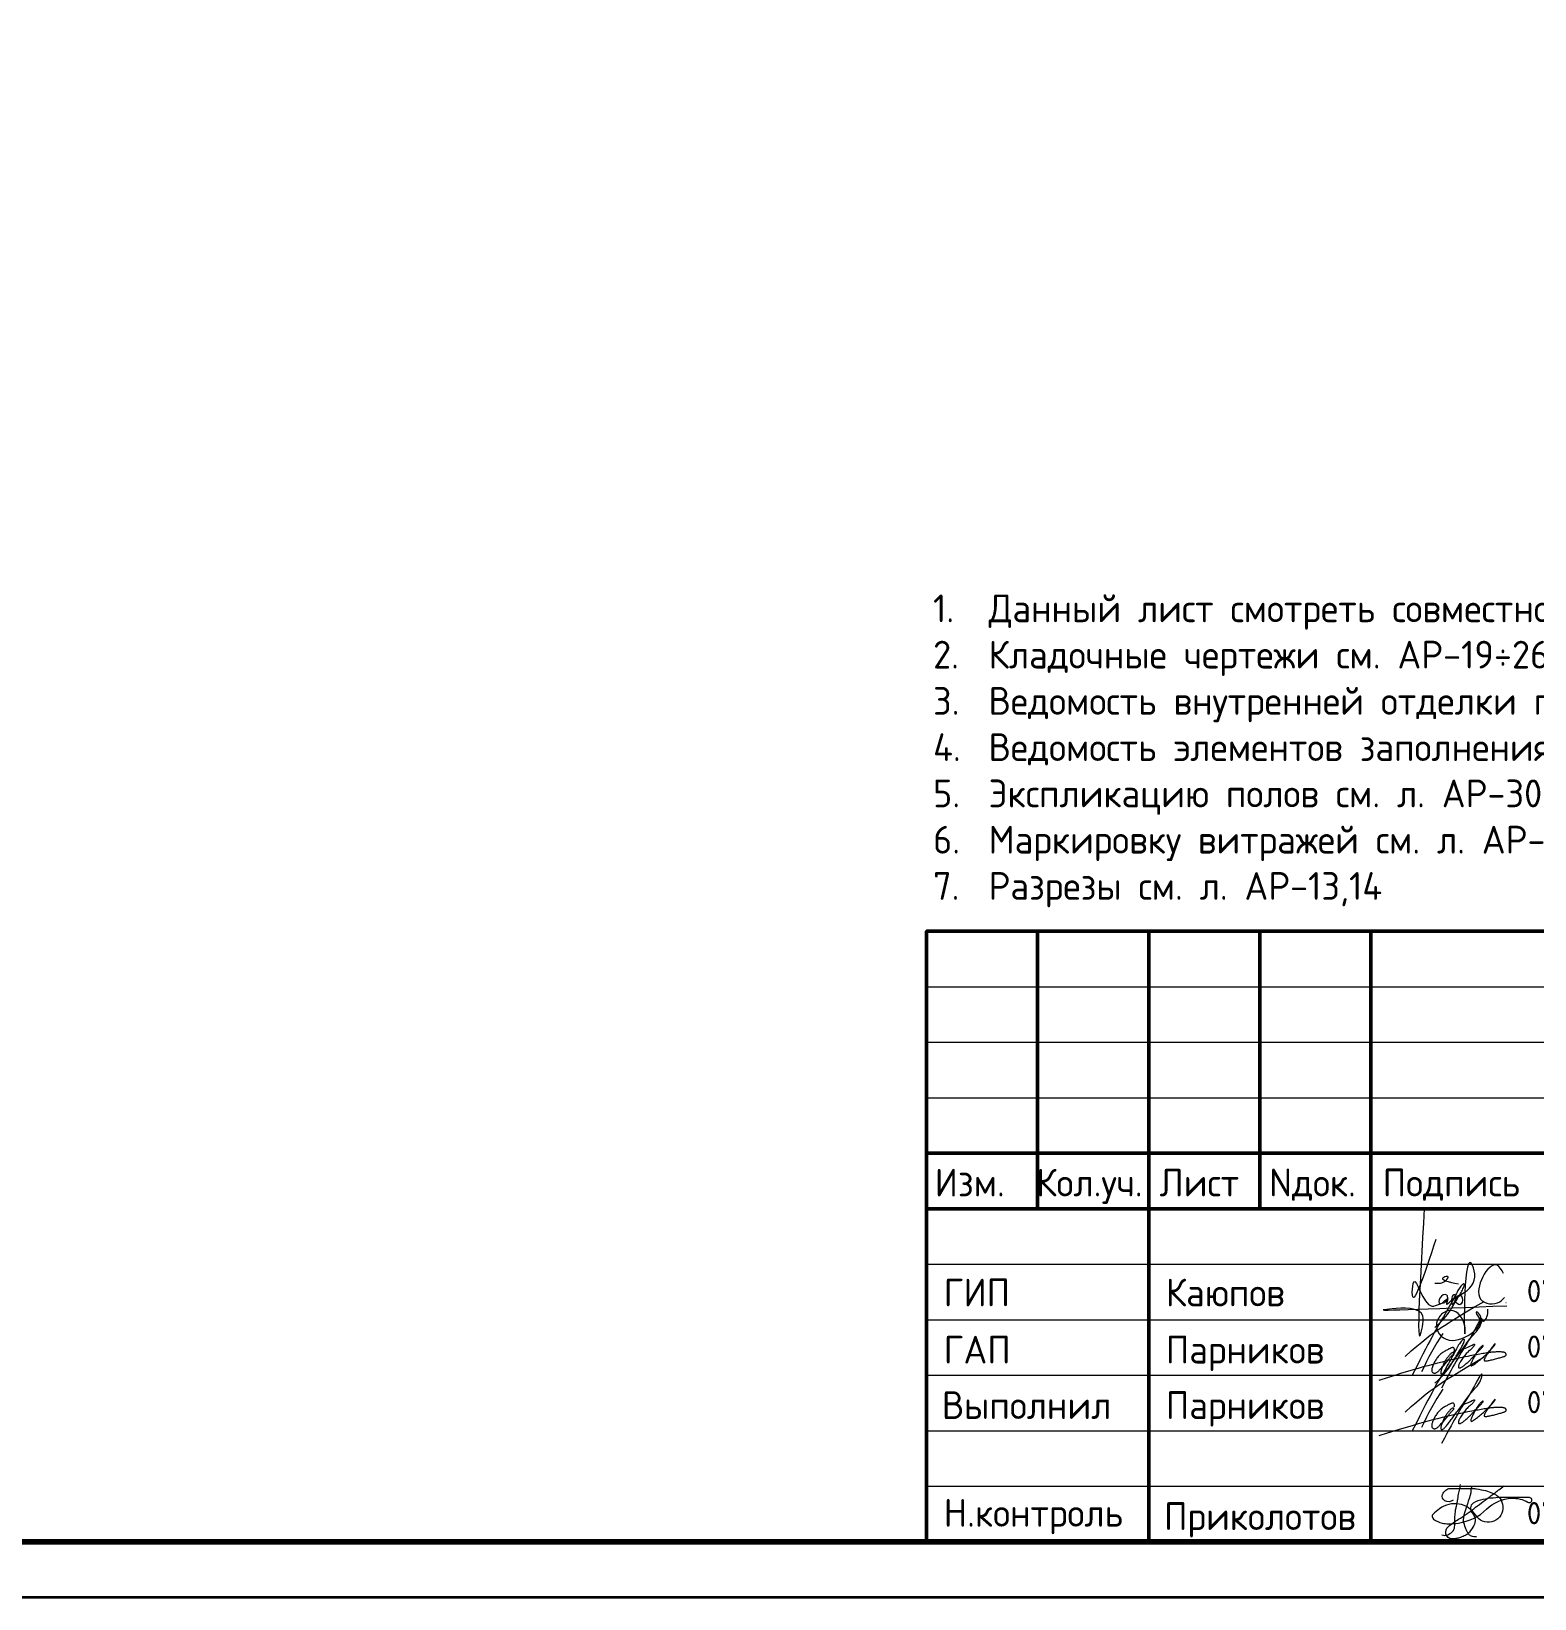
# Model space of a CAD drawing. Header units: millimetres. Extents: x -6427 to 93283, y -13 to 42012.
# Drawn here: x 32338 to 45875, y -13 to 14106 of the extents above; entities that cross this region are included whole.
import ezdxf

# ---------------------------------------------------------------- set-up
doc = ezdxf.new("R2010")
doc.units = ezdxf.units.MM
doc.layers.add('Layout frame', color=96, linetype='Continuous')
doc.layers.add('АР_Текст', color=7, linetype='Continuous')
doc.layers.add('АР_Подписи', color=152, linetype='Continuous', lineweight=20, true_color=0x1673b6)
doc.layers.add('АР_Штамп', color=7, linetype='Continuous', lineweight=25)
doc.styles.add('Common_I', font='', dxfattribs={"height": 250})
doc.styles.add('GOST Common', font='', dxfattribs={"height": 350})
doc.styles.add('GOST Common_I', font='', dxfattribs={"height": 250})
doc.styles.get('Common_I').set_extended_font_data('GOST Common')
doc.styles.get('GOST Common').set_extended_font_data('GOST Common')
doc.styles.get('GOST Common_I').set_extended_font_data('GOST Common')

# ---------------------------------------------------------------- blocks, each defined once
blk = doc.blocks.new('*U25')
for points, const_width in [([(-594, 0), (0, 0), (0, 420), (-594, 420)], 0.25), ([(-574, 5), (-5, 5), (-5, 415), (-574, 415)], 0.5)]:
    blk.add_lwpolyline(points, close=True, dxfattribs=dict(const_width=const_width))
blk = doc.blocks.new('штамп надпись')
at = {"layer": 'АР_Подписи'}
blk.add_line((109184, 6273), (109183, 6273), dxfattribs=at)
for points in [[(108542, 6049), (108575, 6079), (108602, 6105), (108624, 6128), (108642, 6149), (108656, 6167), (108668, 6183), (108677, 6197), (108686, 6210), (108693, 6222), (108700, 6233), (108706, 6243), (108712, 6252), (108717, 6262), (108723, 6271), (108729, 6280), (108735, 6290), (108741, 6300), (108747, 6311), (108754, 6322), (108760, 6333), (108767, 6344), (108773, 6355), (108779, 6366), (108785, 6377), (108791, 6387), (108796, 6397), (108800, 6406), (108804, 6415), (108806, 6422), (108808, 6429), (108809, 6434), (108809, 6438), (108808, 6441), (108805, 6442), (108802, 6442), (108798, 6440), (108793, 6437), (108788, 6433), (108782, 6427), (108776, 6421), (108770, 6412), (108764, 6403), (108757, 6393), (108751, 6382), (108744, 6369), (108737, 6356), (108729, 6342), (108721, 6327), (108713, 6312), (108705, 6296), (108696, 6279), (108686, 6262), (108676, 6244), (108666, 6226), (108655, 6207), (108644, 6187), (108632, 6166), (108620, 6145), (108607, 6123), (108593, 6100), (108579, 6076), (108565, 6050), (108550, 6023), (108534, 5995), (108518, 5965), (108500, 5932), (108481, 5896), (108459, 5855), (108435, 5808), (108407, 5754), (108376, 5692), (108339, 5620)], [(108275, 5788), (108330, 5838), (108380, 5881), (108425, 5918), (108465, 5951), (108502, 5979), (108537, 6004), (108569, 6027), (108600, 6048), (108631, 6068), (108663, 6089), (108698, 6111), (108738, 6136), (108785, 6165), (108841, 6198), (108907, 6238), (108986, 6284)], [(108718, 5834), (108719, 5845), (108719, 5854), (108717, 5860), (108715, 5865), (108711, 5867), (108708, 5868), (108704, 5869), (108699, 5868), (108695, 5867), (108690, 5865), (108685, 5863), (108680, 5861), (108675, 5858), (108670, 5856), (108664, 5852), (108657, 5849), (108651, 5845), (108643, 5841), (108636, 5837), (108628, 5832), (108620, 5828), (108613, 5823), (108605, 5817), (108598, 5812), (108591, 5806), (108585, 5800), (108578, 5793), (108573, 5787), (108567, 5780), (108562, 5772), (108557, 5765), (108552, 5757), (108547, 5750), (108542, 5742), (108538, 5734), (108534, 5726), (108530, 5718), (108527, 5710), (108523, 5702), (108521, 5695), (108519, 5687), (108517, 5681), (108516, 5674), (108515, 5668), (108515, 5663), (108516, 5657), (108517, 5653), (108519, 5649), (108522, 5645), (108526, 5643), (108529, 5641), (108534, 5639), (108538, 5638), (108543, 5638), (108548, 5639), (108553, 5641), (108558, 5643), (108563, 5646), (108568, 5650), (108573, 5654), (108578, 5659), (108583, 5665), (108589, 5671), (108595, 5677), (108601, 5684), (108607, 5690), (108613, 5697), (108620, 5704), (108626, 5711), (108633, 5719), (108639, 5726), (108645, 5733), (108651, 5740), (108656, 5747), (108661, 5753), (108666, 5760), (108671, 5766), (108676, 5772), (108680, 5778), (108685, 5784), (108690, 5789), (108695, 5794), (108700, 5799), (108704, 5804), (108708, 5808), (108711, 5811), (108713, 5815), (108715, 5818), (108715, 5820), (108714, 5822), (108713, 5823), (108711, 5824), (108708, 5824), (108704, 5823), (108700, 5822), (108696, 5820), (108692, 5817), (108688, 5814), (108683, 5810), (108679, 5805), (108674, 5800), (108669, 5794), (108665, 5789), (108661, 5783), (108656, 5778), (108652, 5772), (108648, 5766), (108644, 5760), (108640, 5754), (108636, 5747), (108632, 5741), (108628, 5734), (108625, 5727), (108621, 5719), (108617, 5711), (108614, 5703), (108611, 5695), (108608, 5688), (108605, 5680), (108603, 5673), (108601, 5666), (108599, 5660), (108598, 5654), (108597, 5648), (108597, 5644), (108597, 5640), (108598, 5636), (108599, 5633), (108600, 5632), (108603, 5630), (108605, 5630), (108609, 5631), (108612, 5632), (108616, 5634), (108621, 5637), (108626, 5641), (108631, 5646), (108636, 5651), (108642, 5658), (108648, 5664), (108654, 5672), (108660, 5679), (108667, 5687), (108673, 5696), (108679, 5704), (108685, 5712), (108691, 5721), (108698, 5730), (108704, 5739), (108711, 5749), (108718, 5758), (108726, 5768), (108733, 5779), (108742, 5789), (108750, 5800), (108759, 5812), (108768, 5823), (108777, 5835), (108786, 5847), (108795, 5859), (108804, 5872), (108813, 5885), (108822, 5897), (108831, 5910), (108840, 5922), (108849, 5934), (108858, 5946), (108867, 5957), (108876, 5968), (108884, 5978), (108893, 5987), (108901, 5996), (108909, 6005), (108917, 6014), (108924, 6022), (108930, 6031), (108936, 6039), (108942, 6047), (108947, 6056), (108951, 6064), (108955, 6072), (108958, 6080), (108961, 6088), (108963, 6096), (108965, 6103), (108967, 6110), (108967, 6116), (108968, 6121), (108968, 6125), (108967, 6127), (108965, 6128), (108963, 6128), (108960, 6126), (108956, 6122), (108952, 6116), (108947, 6110), (108942, 6102), (108937, 6094), (108932, 6085), (108927, 6076), (108922, 6067), (108917, 6058), (108912, 6048), (108906, 6037), (108900, 6024), (108892, 6010), (108883, 5994), (108872, 5975), (108860, 5954), (108845, 5931), (108830, 5906), (108814, 5879), (108798, 5852), (108781, 5825), (108765, 5798), (108750, 5771), (108735, 5746), (108720, 5720), (108706, 5694), (108690, 5665), (108672, 5633), (108652, 5596), (108629, 5553), (108602, 5503)], [(108542, 5549), (108575, 5579), (108602, 5605), (108624, 5628), (108642, 5649), (108656, 5667), (108668, 5683), (108677, 5697), (108686, 5710), (108693, 5722), (108700, 5733), (108706, 5743), (108712, 5752), (108717, 5762), (108723, 5771), (108729, 5780), (108735, 5790), (108741, 5800), (108747, 5811), (108754, 5822), (108760, 5833), (108767, 5844), (108773, 5855), (108779, 5866), (108785, 5877), (108791, 5887), (108796, 5897), (108800, 5906), (108804, 5915), (108806, 5922), (108808, 5929), (108809, 5934), (108809, 5938), (108808, 5941), (108805, 5942), (108802, 5942), (108798, 5940), (108793, 5937), (108788, 5933), (108782, 5927), (108776, 5921), (108770, 5912), (108764, 5903), (108757, 5893), (108751, 5882), (108744, 5869), (108737, 5856), (108729, 5842), (108721, 5827), (108713, 5812), (108705, 5796), (108696, 5779), (108686, 5762), (108676, 5744), (108666, 5726), (108655, 5707), (108644, 5687), (108632, 5666), (108620, 5645), (108607, 5623), (108593, 5600), (108579, 5576), (108565, 5550), (108550, 5523), (108534, 5495), (108518, 5465), (108500, 5432), (108481, 5396), (108459, 5355), (108435, 5308), (108407, 5254), (108376, 5192), (108339, 5120)], [(108615, 5994), (108587, 5952), (108561, 5910), (108536, 5869), (108512, 5827), (108490, 5785), (108467, 5742), (108445, 5696), (108423, 5649)], [(108790, 5851), (108820, 5864), (108845, 5875), (108864, 5884), (108878, 5891), (108888, 5895), (108895, 5898), (108899, 5899), (108901, 5898), (108901, 5896), (108901, 5893), (108899, 5890), (108896, 5885), (108893, 5880), (108889, 5874), (108884, 5869), (108879, 5863), (108873, 5857), (108867, 5852), (108860, 5846), (108854, 5841), (108847, 5835), (108840, 5828), (108833, 5821), (108826, 5814), (108819, 5806), (108812, 5797), (108805, 5788), (108798, 5778), (108792, 5769), (108786, 5760), (108780, 5751), (108775, 5742), (108770, 5734), (108766, 5727), (108763, 5721), (108760, 5715), (108758, 5709), (108756, 5705), (108755, 5700), (108755, 5696), (108755, 5693), (108756, 5690), (108757, 5688), (108759, 5686), (108762, 5685), (108765, 5685), (108769, 5685), (108773, 5686), (108778, 5688), (108783, 5691), (108789, 5694), (108794, 5698), (108800, 5703), (108807, 5708), (108813, 5713), (108820, 5718), (108826, 5724), (108833, 5730), (108839, 5735), (108845, 5741), (108851, 5747), (108857, 5753), (108863, 5758), (108868, 5764), (108873, 5769), (108878, 5775), (108883, 5780), (108888, 5785), (108893, 5791), (108898, 5797), (108904, 5803), (108910, 5810), (108917, 5817), (108925, 5825), (108933, 5832), (108940, 5840), (108948, 5848), (108955, 5855), (108962, 5862), (108967, 5868), (108972, 5873), (108975, 5877), (108977, 5881), (108978, 5883), (108979, 5885), (108978, 5886), (108977, 5887), (108975, 5886), (108973, 5885), (108969, 5883), (108966, 5880), (108962, 5877), (108957, 5873), (108952, 5868), (108947, 5863), (108942, 5857), (108937, 5850), (108932, 5843), (108927, 5836), (108922, 5828), (108917, 5819), (108912, 5811), (108907, 5803), (108902, 5794), (108898, 5786), (108893, 5778), (108889, 5770), (108885, 5762), (108882, 5755), (108878, 5748), (108875, 5741), (108873, 5734), (108870, 5727), (108868, 5721), (108867, 5716), (108867, 5711), (108867, 5708), (108869, 5705), (108871, 5704), (108875, 5705), (108879, 5706), (108885, 5710), (108892, 5714), (108900, 5720), (108909, 5726), (108917, 5733), (108926, 5740), (108935, 5748), (108944, 5755), (108953, 5762), (108962, 5770), (108971, 5777), (108980, 5785), (108989, 5793), (108998, 5801), (109007, 5810), (109016, 5819), (109026, 5828), (109035, 5838), (109044, 5847), (109053, 5857), (109061, 5865), (109068, 5874), (109074, 5881), (109079, 5888), (109082, 5893), (109085, 5898), (109086, 5901), (109087, 5904), (109086, 5904), (109085, 5904), (109082, 5902), (109079, 5898), (109075, 5893), (109070, 5886), (109064, 5879), (109058, 5871), (109052, 5863), (109046, 5854), (109040, 5846), (109034, 5837), (109029, 5829), (109023, 5821), (109018, 5813), (109014, 5806), (109009, 5799), (109005, 5793), (109002, 5788), (108999, 5783), (108996, 5778), (108994, 5775), (108992, 5771), (108991, 5768), (108990, 5765), (108989, 5763), (108988, 5761), (108988, 5758), (108987, 5756), (108988, 5754), (108988, 5752), (108990, 5751), (108991, 5750), (108994, 5749), (108997, 5748), (109001, 5748), (109006, 5748), (109012, 5749), (109018, 5750), (109025, 5751), (109033, 5753), (109041, 5755), (109050, 5757), (109060, 5759), (109070, 5761), (109080, 5764), (109090, 5767), (109101, 5769), (109111, 5772), (109120, 5775), (109129, 5777), (109138, 5779), (109145, 5782), (109152, 5784), (109159, 5786), (109164, 5788), (109169, 5789), (109173, 5791), (109177, 5793), (109180, 5795), (109182, 5796), (109183, 5798), (109184, 5800), (109185, 5802), (109185, 5804), (109185, 5805), (109185, 5807), (109185, 5809), (109184, 5811), (109183, 5813), (109182, 5815), (109181, 5817), (109179, 5819), (109177, 5820), (109175, 5822), (109172, 5823), (109169, 5824), (109166, 5825), (109163, 5826), (109159, 5827), (109154, 5828), (109150, 5828), (109145, 5828), (109139, 5829), (109133, 5829), (109127, 5829), (109120, 5829), (109114, 5829), (109107, 5829), (109101, 5829), (109094, 5829), (109087, 5828), (109081, 5828), (109074, 5828), (109067, 5827), (109060, 5827), (109052, 5826), (109043, 5825), (109034, 5824), (109023, 5822), (109012, 5820), (109000, 5818), (108987, 5816), (108974, 5814), (108961, 5811), (108947, 5809), (108934, 5806), (108921, 5804), (108907, 5802), (108892, 5799), (108876, 5797), (108859, 5793), (108839, 5789), (108816, 5785), (108789, 5779), (108759, 5773), (108726, 5765), (108689, 5757), (108651, 5748), (108610, 5738), (108568, 5728), (108525, 5717), (108481, 5705), (108438, 5694), (108393, 5681), (108346, 5668), (108296, 5653), (108241, 5637), (108181, 5618), (108114, 5597), (108039, 5572)], [(108275, 5288), (108330, 5338), (108380, 5381), (108425, 5418), (108465, 5451), (108502, 5479), (108537, 5504), (108569, 5527), (108600, 5548), (108631, 5568), (108663, 5589), (108698, 5611), (108738, 5636), (108785, 5665), (108841, 5698), (108907, 5738), (108986, 5784)], [(108718, 5334), (108719, 5345), (108719, 5354), (108717, 5360), (108715, 5365), (108711, 5367), (108708, 5368), (108704, 5369), (108699, 5368), (108695, 5367), (108690, 5365), (108685, 5363), (108680, 5361), (108675, 5358), (108670, 5356), (108664, 5352), (108657, 5349), (108651, 5345), (108643, 5341), (108636, 5337), (108628, 5332), (108620, 5328), (108613, 5323), (108605, 5317), (108598, 5312), (108591, 5306), (108585, 5300), (108578, 5293), (108573, 5287), (108567, 5280), (108562, 5272), (108557, 5265), (108552, 5257), (108547, 5250), (108542, 5242), (108538, 5234), (108534, 5226), (108530, 5218), (108527, 5210), (108523, 5202), (108521, 5195), (108519, 5187), (108517, 5181), (108516, 5174), (108515, 5168), (108515, 5163), (108516, 5157), (108517, 5153), (108519, 5149), (108522, 5145), (108526, 5143), (108529, 5141), (108534, 5139), (108538, 5138), (108543, 5138), (108548, 5139), (108553, 5141), (108558, 5143), (108563, 5146), (108568, 5150), (108573, 5154), (108578, 5159), (108583, 5165), (108589, 5171), (108595, 5177), (108601, 5184), (108607, 5190), (108613, 5197), (108620, 5204), (108626, 5211), (108633, 5219), (108639, 5226), (108645, 5233), (108651, 5240), (108656, 5247), (108661, 5253), (108666, 5260), (108671, 5266), (108676, 5272), (108680, 5278), (108685, 5284), (108690, 5289), (108695, 5294), (108700, 5299), (108704, 5304), (108708, 5308), (108711, 5311), (108713, 5315), (108715, 5318), (108715, 5320), (108714, 5322), (108713, 5323), (108711, 5324), (108708, 5324), (108704, 5323), (108700, 5322), (108696, 5320), (108692, 5317), (108688, 5314), (108683, 5310), (108679, 5305), (108674, 5300), (108669, 5294), (108665, 5289), (108661, 5283), (108656, 5278), (108652, 5272), (108648, 5266), (108644, 5260), (108640, 5254), (108636, 5247), (108632, 5241), (108628, 5234), (108625, 5227), (108621, 5219), (108617, 5211), (108614, 5203), (108611, 5195), (108608, 5188), (108605, 5180), (108603, 5173), (108601, 5166), (108599, 5160), (108598, 5154), (108597, 5148), (108597, 5144), (108597, 5140), (108598, 5136), (108599, 5133), (108600, 5132), (108603, 5130), (108605, 5130), (108609, 5131), (108612, 5132), (108616, 5134), (108621, 5137), (108626, 5141), (108631, 5146), (108636, 5151), (108642, 5158), (108648, 5164), (108654, 5172), (108660, 5179), (108667, 5187), (108673, 5196), (108679, 5204), (108685, 5212), (108691, 5221), (108698, 5230), (108704, 5239), (108711, 5249), (108718, 5258), (108726, 5268), (108733, 5279), (108742, 5289), (108750, 5300), (108759, 5312), (108768, 5323), (108777, 5335), (108786, 5347), (108795, 5359), (108804, 5372), (108813, 5385), (108822, 5397), (108831, 5410), (108840, 5422), (108849, 5434), (108858, 5446), (108867, 5457), (108876, 5468), (108884, 5478), (108893, 5487), (108901, 5496), (108909, 5505), (108917, 5514), (108924, 5522), (108930, 5531), (108936, 5539), (108942, 5547), (108947, 5556), (108951, 5564), (108955, 5572), (108958, 5580), (108961, 5588), (108963, 5596), (108965, 5603), (108967, 5610), (108967, 5616), (108968, 5621), (108968, 5625), (108967, 5627), (108965, 5628), (108963, 5628), (108960, 5626), (108956, 5622), (108952, 5616), (108947, 5610), (108942, 5602), (108937, 5594), (108932, 5585), (108927, 5576), (108922, 5567), (108917, 5558), (108912, 5548), (108906, 5537), (108900, 5524), (108892, 5510), (108883, 5494), (108872, 5475), (108860, 5454), (108845, 5431), (108830, 5406), (108814, 5379), (108798, 5352), (108781, 5325), (108765, 5298), (108750, 5271), (108735, 5246), (108720, 5220), (108706, 5194), (108690, 5165), (108672, 5133), (108652, 5096), (108629, 5053), (108602, 5003)], [(108790, 5351), (108820, 5364), (108845, 5375), (108864, 5384), (108878, 5391), (108888, 5395), (108895, 5398), (108899, 5399), (108901, 5398), (108901, 5396), (108901, 5393), (108899, 5390), (108896, 5385), (108893, 5380), (108889, 5374), (108884, 5369), (108879, 5363), (108873, 5357), (108867, 5352), (108860, 5346), (108854, 5341), (108847, 5335), (108840, 5328), (108833, 5321), (108826, 5314), (108819, 5306), (108812, 5297), (108805, 5288), (108798, 5278), (108792, 5269), (108786, 5260), (108780, 5251), (108775, 5242), (108770, 5234), (108766, 5227), (108763, 5221), (108760, 5215), (108758, 5209), (108756, 5205), (108755, 5200), (108755, 5196), (108755, 5193), (108756, 5190), (108757, 5188), (108759, 5186), (108762, 5185), (108765, 5185), (108769, 5185), (108773, 5186), (108778, 5188), (108783, 5191), (108789, 5194), (108794, 5198), (108800, 5203), (108807, 5208), (108813, 5213), (108820, 5218), (108826, 5224), (108833, 5230), (108839, 5235), (108845, 5241), (108851, 5247), (108857, 5253), (108863, 5258), (108868, 5264), (108873, 5269), (108878, 5275), (108883, 5280), (108888, 5285), (108893, 5291), (108898, 5297), (108904, 5303), (108910, 5310), (108917, 5317), (108925, 5325), (108933, 5332), (108940, 5340), (108948, 5348), (108955, 5355), (108962, 5362), (108967, 5368), (108972, 5373), (108975, 5377), (108977, 5381), (108978, 5383), (108979, 5385), (108978, 5386), (108977, 5387), (108975, 5386), (108973, 5385), (108969, 5383), (108966, 5380), (108962, 5377), (108957, 5373), (108952, 5368), (108947, 5363), (108942, 5357), (108937, 5350), (108932, 5343), (108927, 5336), (108922, 5328), (108917, 5319), (108912, 5311), (108907, 5303), (108902, 5294), (108898, 5286), (108893, 5278), (108889, 5270), (108885, 5262), (108882, 5255), (108878, 5248), (108875, 5241), (108873, 5234), (108870, 5227), (108868, 5221), (108867, 5216), (108867, 5211), (108867, 5208), (108869, 5205), (108871, 5204), (108875, 5205), (108879, 5206), (108885, 5210), (108892, 5214), (108900, 5220), (108909, 5226), (108917, 5233), (108926, 5240), (108935, 5248), (108944, 5255), (108953, 5262), (108962, 5270), (108971, 5277), (108980, 5285), (108989, 5293), (108998, 5301), (109007, 5310), (109016, 5319), (109026, 5328), (109035, 5338), (109044, 5347), (109053, 5357), (109061, 5365), (109068, 5374), (109074, 5381), (109079, 5388), (109082, 5393), (109085, 5398), (109086, 5401), (109087, 5404), (109086, 5404), (109085, 5404), (109082, 5402), (109079, 5398), (109075, 5393), (109070, 5386), (109064, 5379), (109058, 5371), (109052, 5363), (109046, 5354), (109040, 5346), (109034, 5337), (109029, 5329), (109023, 5321), (109018, 5313), (109014, 5306), (109009, 5299), (109005, 5293), (109002, 5288), (108999, 5283), (108996, 5278), (108994, 5275), (108992, 5271), (108991, 5268), (108990, 5265), (108989, 5263), (108988, 5261), (108988, 5258), (108987, 5256), (108988, 5254), (108988, 5252), (108990, 5251), (108991, 5250), (108994, 5249), (108997, 5248), (109001, 5248), (109006, 5248), (109012, 5249), (109018, 5250), (109025, 5251), (109033, 5253), (109041, 5255), (109050, 5257), (109060, 5259), (109070, 5261), (109080, 5264), (109090, 5267), (109101, 5269), (109111, 5272), (109120, 5275), (109129, 5277), (109138, 5279), (109145, 5282), (109152, 5284), (109159, 5286), (109164, 5288), (109169, 5289), (109173, 5291), (109177, 5293), (109180, 5295), (109182, 5296), (109183, 5298), (109184, 5300), (109185, 5302), (109185, 5304), (109185, 5305), (109185, 5307), (109185, 5309), (109184, 5311), (109183, 5313), (109182, 5315), (109181, 5317), (109179, 5319), (109177, 5320), (109175, 5322), (109172, 5323), (109169, 5324), (109166, 5325), (109163, 5326), (109159, 5327), (109154, 5328), (109150, 5328), (109145, 5328), (109139, 5329), (109133, 5329), (109127, 5329), (109120, 5329), (109114, 5329), (109107, 5329), (109101, 5329), (109094, 5329), (109087, 5328), (109081, 5328), (109074, 5328), (109067, 5327), (109060, 5327), (109052, 5326), (109043, 5325), (109034, 5324), (109023, 5322), (109012, 5320), (109000, 5318), (108987, 5316), (108974, 5314), (108961, 5311), (108947, 5309), (108934, 5306), (108921, 5304), (108907, 5302), (108892, 5299), (108876, 5297), (108859, 5293), (108839, 5289), (108816, 5285), (108789, 5279), (108759, 5273), (108726, 5265), (108689, 5257), (108651, 5248), (108610, 5238), (108568, 5228), (108525, 5217), (108481, 5205), (108438, 5194), (108393, 5181), (108346, 5168), (108296, 5153), (108241, 5137), (108181, 5118), (108114, 5097), (108039, 5072)], [(108615, 5494), (108587, 5452), (108561, 5410), (108536, 5369), (108512, 5327), (108490, 5285), (108467, 5242), (108445, 5196), (108423, 5149)]]:
    blk.add_lwpolyline(points, dxfattribs=at)
for points in [[(108707, 4493, -0.295709), (108633, 4488, -0.376525), (108613, 4545, -0.127745), (108642, 4585, -0.164363), (108678, 4599, -0.005991), (108736, 4600, -0.005555), (108798, 4600, -0.000896), (108864, 4599, -0.002861), (108884, 4599, -0.032403), (108919, 4596, -0.01352), (109000, 4580, -0.040304), (109018, 4575, -0.011596), (109078, 4550, -1.348509), (108911, 4358, 0.438202), (108585, 4417, 0.027223), (108527, 4368, 0.146686), (108520, 4356, 0.295829), (108531, 4324, 0.108875), (108610, 4287, 0.057465), (108663, 4281, 0.032558), (108756, 4288, 0.160454), (109008, 4412, -0.182912), (109234, 4511, -0.146906), (109381, 4475, 1.250291), (109395, 4518, 0.022149), (109380, 4518, 0.001527), (109162, 4518, 0.044588), (108976, 4500, 0.091092), (108889, 4467, 0.483708), (108879, 4379, -0.337183), (108893, 4265, -0.029142), (108854, 4205, -0.088734), (108837, 4189, -0.036052), (108807, 4172, -0.027153), (108764, 4155, -0.048053), (108732, 4148, -0.04455), (108696, 4146, -0.32335), (108643, 4188, -0.297324), (108665, 4257, -0.032503), (108755, 4322, 0.021658), (108893, 4417, 0.000099), (109031, 4521, -0.000179), (109108, 4579, -0.000885), (109119, 4587, -0.000211), (109165, 4622)], [(108607, 4181, 0.062335), (108633, 4177, 0.082646), (108652, 4180, 0.128718), (108702, 4211, 0.168197), (108721, 4253, 0.033464), (108722, 4302, -0.036535), (108724, 4347, -0.001615), (108729, 4400, -0.01432), (108730, 4406, -0.015184), (108737, 4441, 0.012839), (108746, 4483, 0.004179), (108749, 4504, -0.001555), (108759, 4561, -0.011122), (108764, 4585, -0.005597), (108775, 4634)], [(108917, 4163, -0.099229), (108872, 4170, -0.150091), (108848, 4188, -0.034934), (108830, 4216, -0.038637), (108818, 4244, -0.034085), (108801, 4305, -0.09896), (108801, 4327, -0.015962), (108808, 4361, -0.012682), (108820, 4402, -0.001039), (108832, 4437, 0.001105), (108842, 4471, 0.004083), (108862, 4534, 0.009056), (108870, 4562, 0.106035), (108870, 4575, -0.069014), (108870, 4595, -0.070324), (108872, 4603, -0.041187), (108879, 4617)]]:
    blk.add_lwpolyline(points, format="xyb", dxfattribs=at)
for points, knots in [([(108447, 7120), (108406, 6422), (108362, 5661), (108464, 6240), (107655, 6183), (108516, 6218), (109192, 6246)], [0, 0, 0, 0, 1063.794457, 1161.970086, 1445.02384, 2478.480398, 2478.480398, 2478.480398, 2478.480398]), ([(108551, 6842), (108444, 6518), (108318, 6136), (108356, 6587), (108447, 6194), (108561, 6250), (108585, 6261)], [0, 0, 0, 0, 518.446207, 613.327801, 886.749824, 958.273092, 958.273092, 958.273092, 958.273092]), ([(108585, 6261), (108618, 6269), (108665, 6281), (108654, 6363), (108576, 6332), (108578, 6220), (108685, 6358), (108629, 6230), (108690, 6298), (108750, 6336), (108683, 6352), (108700, 6169), (108742, 6374), (108804, 6310), (108779, 6228), (108698, 6301), (108840, 6375), (108933, 6474), (108791, 6868), (108806, 5795), (108819, 6108), (108700, 6272), (108502, 6085), (108692, 5813), (109046, 6100), (108892, 6211), (108980, 6041), (109025, 6169), (109020, 6206), (109019, 6214)], [0, 0, 0, 0, 85.257961, 120.804025, 189.129526, 240.935056, 324.122181, 374.726112, 429.381036, 490.225153, 505.172043, 592.907043, 698.839725, 733.898882, 799.7631, 854.987652, 931.726687, 1155.370503, 1254.043473, 1871.471637, 1906.822662, 2113.10685, 2283.873142, 2472.966054, 2832.832749, 2849.523839, 2945.137393, 3041.041421, 3064.859344, 3064.859344, 3064.859344, 3064.859344]), ([(109161, 6536), (109143, 6568), (109060, 6714), (108819, 6272), (109105, 6247), (109156, 6305), (109169, 6319)], [0, 0, 0, 0, 94.244163, 432.949591, 607.169259, 663.819228, 663.819228, 663.819228, 663.819228]), ([(108543, 6450), (108576, 6447), (108622, 6443), (108679, 6518), (108554, 6484), (108668, 6461), (108757, 6442)], [0, 0, 0, 0, 101.212409, 139.956585, 178.943613, 325.125871, 325.125871, 325.125871, 325.125871])]:
    blk.add_open_spline(points, degree=3, knots=knots, dxfattribs=at)
at = {"layer": 'АР_Штамп', "lineweight": 50}
for p, q in [((103966, 9619), (122466, 9619)), ((103966, 9619), (103966, 4119)), ((104966, 9619), (104966, 7119)), ((105966, 9619), (105966, 4119)), ((105966, 9619), (105966, 4119)), ((106966, 9619), (106966, 7119)), ((107966, 9619), (107966, 4119)), ((103966, 7619), (110466, 7619)), ((103966, 7119), (122466, 7119))]:
    blk.add_line(p, q, dxfattribs=at)
at = {"layer": 'АР_Штамп', "color": 7, "lineweight": 9}
for p, q in [((103966, 9119), (110466, 9119)), ((103966, 8619), (110466, 8619)), ((103966, 8119), (110466, 8119)), ((103966, 6619), (110466, 6619)), ((103966, 6119), (110466, 6119)), ((103966, 5619), (110466, 5619)), ((103966, 5119), (110466, 5119)), ((103966, 4619), (110466, 4619))]:
    blk.add_line(p, q, dxfattribs=at)
at = {"layer": 'АР_Штамп', "lineweight": 50}
blk.add_lwpolyline([(103966, 4119), (122466, 4119), (122466, 9619), (103966, 9619)], close=True, dxfattribs=at)
at = {"layer": 'АР_Штамп', "lineweight": 0, "ltscale": 100, "style": 'GOST Common'}
for s, p in [('Изм.', (104039, 7230)), ('Кол.уч.', (104953, 7230)), ('Лист', (106063, 7230)), ('Nдок.', (107051, 7230))]:
    blk.add_text(s, height=250, dxfattribs=at).set_placement(p)
at = {"layer": 'АР_Штамп', "ltscale": 100, "style": 'GOST Common'}
blk.add_text('Подпись', height=250, dxfattribs=at).set_placement((108073, 7230))
at = {"layer": 'АР_Штамп', "lineweight": 0, "ltscale": 100, "attachment_point": 1}
for s, width, insert, char_height, style in [('ГИП', 2606.46, (104120, 6490), 250, 'Common_I'), ('Каюпов ', 2606.46, (106120, 6490), 250, 'Common_I'), ('\\pi-95.2381;07.2024', 1000, (109466, 6477), 200, 'GOST Common_I'), ('ГАП', 2606.46, (104120, 5975), 250, 'Common_I'), ('Парников', 2606.46, (106120, 5975), 250, 'Common_I'), ('\\pi-95.2381;07.2024', 1000, (109466, 5977), 200, 'GOST Common_I'), ('Выполнил', 981.44, (104104, 5475), 250, 'GOST Common'), ('Парников', 2606.46, (106120, 5475), 250, 'Common_I'), ('\\pi-95.2381;07.2024', 1000, (109466, 5477), 200, 'GOST Common_I'), ('Н.контроль', 2606.46, (104120, 4505), 250, 'Common_I'), ('Приколотов', 981.44, (106104, 4475), 250, 'Common_I'), ('\\pi-95.2381;07.2024', 1000, (109466, 4477), 200, 'GOST Common_I')]:
    blk.add_mtext_dynamic_manual_height_columns(s, width=width, gutter_width=1250, heights=[0], dxfattribs=dict(at, insert=insert, char_height=char_height, style=style))
blk = doc.blocks.new('A$C164591cb')
at = {"layer": 'АР_Текст', "insert": (58, 3033), "char_height": 250, "width": 18535.15, "attachment_point": 1, "style": 'GOST Common_I'}
blk.add_mtext('\\pt500;1.^IДанный лист смотреть совместно с планами л. {\\C1;АР-2÷10}\\P2.^IКладочные чертежи см. {\\C1;АР-19÷26}\\P3.^IВедомость внутренней отделки помещений см. л. {\\C1;АР-29\\P}4.^IВедомость элементов заполнения дверных проемов см. л. {\\C1;АР-31\\P}5.^IЭкспликацию полов см. л. {\\C1;АР-30\\P}6.^IМаркировку витражей см. л. {\\C1;АР-32\\P}7.^IРазрезы см. л. {\\C1;АР-13,14}', dxfattribs=at)

msp = doc.modelspace()

# ---------------------------------------------------------------- linework, layer by layer
at = {"layer": 'Layout frame'}
msp.add_lwpolyline([(0, 42000), (59400, 42000), (59400, 0), (0, 0)], close=True, dxfattribs=at)

# ---------------------------------------------------------------- block references
at = {"color": 2}
msp.add_blockref('A$C164591cb', (40400, 6000), dxfattribs=at)
at = {"layer": 'АР_Штамп', "xscale": 100, "yscale": 100, "zscale": 100}
msp.add_blockref('*U25', (59400, 0), dxfattribs=at)
at = {"layer": 'АР_Штамп'}
msp.add_blockref('штамп надпись', (-63566, -3619.3), dxfattribs=at)

doc.saveas('drawing.dxf')
